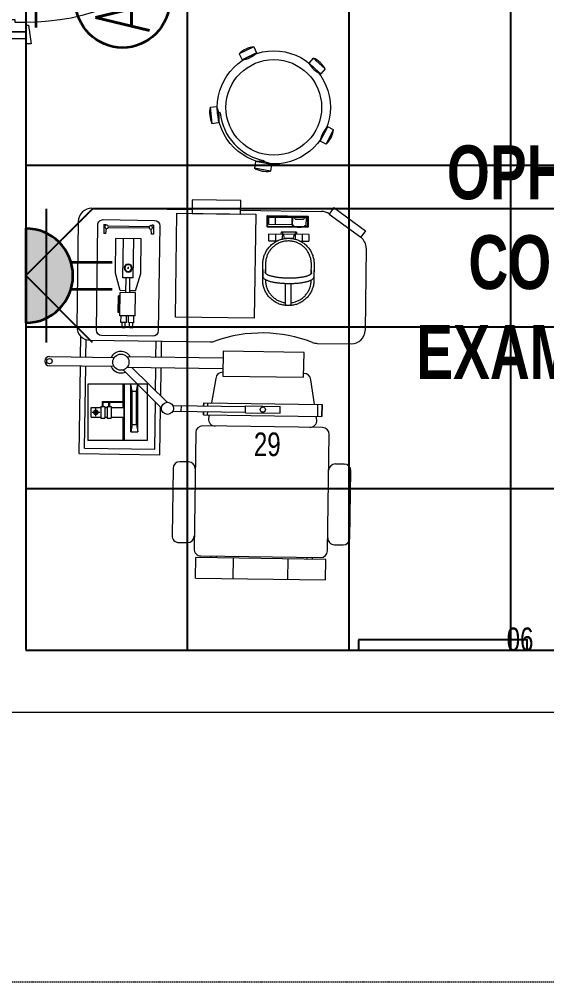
# Model space of a CAD drawing. Extents: x -178977 to 231842, y -29287 to 19916.
# Drawn here: x 16252 to 18210, y -14060 to -10488 of the extents above; entities that cross this region are included whole.
import ezdxf
from ezdxf.enums import TextEntityAlignment as Align

# ---------------------------------------------------------------- set-up
doc = ezdxf.new("R2010")
doc.units = 0
doc.header["$LTSCALE"] = 0.25
for name, pattern in [('01-First Floor-FUR$0$HIDDEN', [9.525, 6.35, -3.175]), ('DASHDOT', [25.4, 12.7, -6.35, 0, -6.35]), ('HIDDEN', [9.525, 6.35, -3.175])]:
    doc.linetypes.add(name, pattern=pattern)
for name, color, linetype, lineweight in [('01-First Floor-FUR$0$72_EGR_BASE_TEXT', 252, 'Continuous', 5), ('01-First Floor-FUR$0$72_EGR_EQP_TAG', 142, 'Continuous', 5), ('01-First Floor-FUR$0$LOADING', 253, 'Continuous', 5), ('01-First Floor-FUR$0$Proj', 251, 'Continuous', 5), ('01-First Floor-FUR$0$Walls', 251, 'Continuous', 5), ('01-First Floor-FUR$0$Wooden Joinery', 251, 'Continuous', 5), ('E-LITE-CLNG-CNDT', 6, 'DASHDOT', 35), ('E-LITE-EXIT-NUMB', 6, 'Continuous', 25), ('E-POWR-CIRC-NUMB', 6, 'Continuous', 25), ('E-POWR-FLOR-CNDT', 6, 'HIDDEN', 25), ('E-POWR-WALL @ 100', 4, 'Continuous', 35)]:
    doc.layers.add(name, color=color, linetype=linetype, lineweight=lineweight)
doc.layers.add('01-First Floor-FUR$0$FALSE CEILING', color=251, linetype='Continuous')
doc.layers.add('E-POWR-IDEN', color=101, linetype='Continuous')
doc.styles.add('01-First Floor-FUR$0$X3G_ENTITY_257CFD', font='swisscl.ttf', dxfattribs={"height": 200})
doc.styles.add('01-First Floor-FUR$0$X3G_ENTITY_9EC9', font='swisscl.ttf', dxfattribs={"height": 0.2})
doc.styles.add('DC_SIMPLEX', font='SIMPLEX.shx', dxfattribs={"width": 0.7})

# ---------------------------------------------------------------- blocks, each defined once
blk = doc.blocks.new('01-First Floor-FUR$0$A$C72370EFE')
at = {"layer": '01-First Floor-FUR$0$Wooden Joinery'}
for p, q in [((-0.01, -0.03), (-0.01, -0.07)), ((0, -0.03), (-0.01, -0.03)), ((0.04, -0.03), (0.05, -0.03)), ((0.05, -0.03), (0.05, -0.07)), ((-0.05, -0.07), (-0.05, -0.16)), ((-0.03, -0.07), (-0.03, -0.16)), ((-0.01, -0.04), (-0.02, -0.04)), ((-0.01, -0.06), (-0.02, -0.06)), ((0, -0.07), (-0.01, -0.07)), ((0.04, -0.07), (0.05, -0.07)), ((0.05, -0.04), (0.06, -0.04)), ((0.05, -0.06), (0.06, -0.06)), ((0.07, -0.07), (0.07, -0.16)), ((0.09, -0.07), (0.09, -0.16)), ((-0.01, -0.17), (-0.02, -0.17)), ((-0.01, -0.17), (-0.01, -0.19)), ((0.05, -0.17), (0.06, -0.17)), ((0.05, -0.17), (0.05, -0.19)), ((-0.01, -0.19), (-0.02, -0.19)), ((0.05, -0.19), (0.06, -0.19))]:
    blk.add_line(p, q, dxfattribs=at)
for centre, radius, start, end in [((-0.02, -0.07), 0.03, 90, 180), ((-0.02, -0.07), 0.01, 90, 180), ((0.06, -0.07), 0.03, 0, 90), ((0.06, -0.07), 0.01, 0, 90), ((-0.02, -0.16), 0.03, 180, 270), ((-0.02, -0.16), 0.01, 180, 270), ((0.06, -0.16), 0.01, 270, 0), ((0.06, -0.16), 0.03, 270, 0)]:
    blk.add_arc(centre, radius, start, end, dxfattribs=at)
blk = doc.blocks.new('01-First Floor-FUR$0$A$C5DAD61B4')
at = {"layer": '01-First Floor-FUR$0$Wooden Joinery'}
for points in [[(80, 959.1), (80, 969.1), (10, 979.1), (10, 959.1)], [(940, 959.1), (940, 969.1), (1010, 979.1), (1010, 959.1)], [(70, 859.1), (70, 849.1), (0, 839.1), (0, 859.1)], [(120, 859.1), (120, 0), (80, 0), (80, 859.1)], [(950, 859.1), (950, 849.1), (1020, 839.1), (1020, 859.1)]]:
    blk.add_lwpolyline(points, close=True, dxfattribs=at)
for points in [[(45, 859.1), (45, 959.1), (20, 959.1), (20, 859.1), (45, 859.1)], [(45, 859.1), (80, 859.1), (80, 899.1), (90, 899.1), (90, 959.1), (45, 959.1), (45, 859.1)], [(975, 859.1), (940, 859.1), (940, 899.1), (930, 899.1), (930, 959.1), (975, 959.1), (975, 859.1)], [(975, 859.1), (975, 959.1), (1000, 959.1), (1000, 859.1), (975, 859.1)]]:
    blk.add_lwpolyline(points, dxfattribs=at)
blk.add_arc((80, 859.1), 860, 272.666, 0, dxfattribs=at)
at = {"layer": '01-First Floor-FUR$0$Wooden Joinery', "xscale": 999.9999999998854, "yscale": 999.9999999998854, "zscale": 999.9999999998854, "rotation": 180}
blk.add_blockref('01-First Floor-FUR$0$A$C72370EFE', (120, 0), dxfattribs=at)
blk = doc.blocks.new('01-First Floor-FUR$0$ME12817-P')
for p, q in [((0, 0.0325), (0, 0.0025)), ((0, 0.0325), (0.0495, 0.0325)), ((0, 0), (0, 0.0025)), ((0, 0.0025), (0.0047, 0.0025)), ((0.0494, 0), (0, 0)), ((0.0089, 0.027), (0.0037, 0.0325)), ((0.0047, 0.0025), (0.0047, 0)), ((0.0356, 0.0261), (0.0138, 0.0261)), ((0.0172, 0), (0.0172, -0.003)), ((0.0322, -0.003), (0.0322, 0)), ((0.0457, 0.0325), (0.0405, 0.027)), ((0.0447, 0), (0.0447, 0.0025)), ((0.0447, 0.0025), (0.0495, 0.0025)), ((0.0494, 0.0025), (0.0494, 0)), ((0.0495, 0.0025), (0.0495, 0.0325)), ((0.0322, -0.003), (0.0172, -0.003))]:
    blk.add_line(p, q)
at = {"flags": 128}
for points in [[(0.0138, 0.0261), (0.0127, 0.0262), (0.0116, 0.0262), (0.0106, 0.0264), (0.0098, 0.0265), (0.0093, 0.0267), (0.0089, 0.027)], [(0.0405, 0.027), (0.0402, 0.0267), (0.0396, 0.0265), (0.0388, 0.0264), (0.0378, 0.0262), (0.0367, 0.0262), (0.0356, 0.0261)]]:
    blk.add_lwpolyline(points, dxfattribs=at)
blk = doc.blocks.new('01-First Floor-FUR$0$ME13372-P')
for p, q in [((0, 0), (0, -0.025)), ((0, 0), (0.085, 0)), ((0.025, 0), (0.025, -0.025)), ((0.085, -0.025), (0.085, 0)), ((0.085, -0.025), (0, -0.025))]:
    blk.add_line(p, q)
blk = doc.blocks.new('01-First Floor-FUR$0$ME12326-P')
for p, q in [((0, 0.22), (0, 0)), ((0, 0.22), (0.21, 0.22)), ((0.21, 0.22), (0.21, 0)), ((0.027, 0.1807), (0, 0.1852)), ((0.1775, 0.1852), (0, 0.1852)), ((0.1505, 0.1807), (0.027, 0.1807)), ((0.027, 0.1635), (0.027, 0.1807)), ((0.1505, 0.1807), (0.1775, 0.1852)), ((0.1505, 0.1635), (0.1505, 0.1807)), ((0.1775, 0.159), (0.1775, 0.1852)), ((0.027, 0.1635), (0, 0.159)), ((0.1775, 0.159), (0, 0.159)), ((0.1505, 0.1635), (0.027, 0.1635)), ((0.1505, 0.1635), (0.1775, 0.159)), ((0.21, 0.1355), (0, 0.1355)), ((0.0648, 0.1301), (0, 0.1301)), ((0.0648, 0.0536), (0.0648, 0.1355)), ((0.0679, 0.0806), (0.0679, 0.1355)), ((0.0875, 0.1301), (0.0679, 0.1301)), ((0.0875, 0.0867), (0.0875, 0.1327)), ((0.0875, 0.1327), (0.1225, 0.1327)), ((0.1225, 0.0867), (0.1225, 0.1327)), ((0.21, 0.1301), (0.1225, 0.1301)), ((0.0831, 0.0806), (0.0648, 0.0806)), ((0.0831, 0.0776), (0.0648, 0.0776)), ((0.0679, 0.0567), (0.0679, 0.0776)), ((0.0831, 0.0715), (0.0831, 0.0867)), ((0.0831, 0.0867), (0.1269, 0.0867)), ((0.0831, 0.0715), (0.1269, 0.0715)), ((0.0875, 0.0628), (0.0875, 0.0715)), ((0.1225, 0.0628), (0.1225, 0.0715)), ((0.1269, 0.0715), (0.1269, 0.0867)), ((0.0831, 0.0567), (0.0648, 0.0567)), ((0.0831, 0.0536), (0.0648, 0.0536)), ((0.0831, 0.0476), (0.0831, 0.0628)), ((0.0831, 0.0628), (0.1269, 0.0628)), ((0.0831, 0.0476), (0.1269, 0.0476)), ((0.0875, 0.0116), (0.0875, 0.0476)), ((0.105, 0.0152), (0.105, 0.0435)), ((0.1225, 0.0116), (0.1225, 0.0476)), ((0.1269, 0.0476), (0.1269, 0.0628)), ((0, 0), (0.21, 0)), ((0.1225, 0.0116), (0.0875, 0.0116)), ((0.1192, 0.0291), (0.0908, 0.0291))]:
    blk.add_line(p, q)
for radius in [0.00847, 0.00758, 0.00267]:
    blk.add_circle((0.105, 0.0293), radius)
blk = doc.blocks.new('01-First Floor-FUR$0$ME12281-P')
at = {"color": 0}
for p, q in [((0.0354, 0.2953), (0.0354, 0.1053)), ((0.4454, 0.3153), (0.0554, 0.3153)), ((0.414, 0.2923), (0.414, 0.2855)), ((0.4469, 0.2923), (0.414, 0.2923)), ((0.4469, 0.2923), (0.4469, 0.2855)), ((0.4654, 0.1053), (0.4654, 0.2953)), ((0.414, 0.2855), (0.4325, 0.283)), ((0.4356, 0.2759), (0.4356, 0.124)), ((0.4412, 0.2759), (0.4412, 0.1246)), ((0.4469, 0.2855), (0.4447, 0.2855)), ((0.0648, 0.2198), (0.0845, 0.2198)), ((0.0648, 0.2198), (0.0648, 0.2083)), ((0.0845, 0.2243), (0.1099, 0.2243)), ((0.0845, 0.2243), (0.0845, 0.2037)), ((0.1099, 0.2289), (0.1953, 0.2289)), ((0.1099, 0.2289), (0.1099, 0.1716)), ((0.1953, 0.2289), (0.1953, 0.1716)), ((0.2028, 0.2289), (0.2676, 0.2473)), ((0.2028, 0.2289), (0.2028, 0.2071)), ((0.2504, 0.2198), (0.3961, 0.2198)), ((0.2504, 0.2198), (0.2504, 0.1808)), ((0.2676, 0.2473), (0.3961, 0.2473)), ((0.3961, 0.2473), (0.3961, 0.1533)), ((0.0648, 0.2083), (0.0845, 0.2083)), ((0.0648, 0.1922), (0.0648, 0.1808)), ((0.0648, 0.1922), (0.0845, 0.1922)), ((0.0648, 0.1808), (0.0845, 0.1808)), ((0.0845, 0.2037), (0.1099, 0.2037)), ((0.0845, 0.1968), (0.0845, 0.1762)), ((0.0845, 0.1968), (0.1099, 0.1968)), ((0.1953, 0.2071), (0.2504, 0.2071)), ((0.1953, 0.1934), (0.2504, 0.1934)), ((0.2028, 0.1934), (0.2028, 0.1716)), ((0.2504, 0.1808), (0.3961, 0.1808)), ((0.2851, 0.2009), (0.2851, 0.1996)), ((0.2851, 0.2009), (0.2892, 0.2009)), ((0.2851, 0.1996), (0.2892, 0.1996)), ((0.2892, 0.2009), (0.2892, 0.1996)), ((0.0845, 0.1762), (0.1099, 0.1762)), ((0.1099, 0.1716), (0.1953, 0.1716)), ((0.1211, 0.1692), (0.1211, 0.166)), ((0.1211, 0.1692), (0.184, 0.1692)), ((0.1211, 0.166), (0.184, 0.166)), ((0.184, 0.1692), (0.184, 0.166)), ((0.2028, 0.1716), (0.2676, 0.1533)), ((0.2676, 0.1533), (0.3961, 0.1533)), ((0.414, 0.1151), (0.4325, 0.1175)), ((0.414, 0.1151), (0.414, 0.1082)), ((0.4469, 0.1082), (0.414, 0.1082)), ((0.4469, 0.1151), (0.4447, 0.1151)), ((0.4469, 0.1082), (0.4469, 0.1151)), ((0.0554, 0.0853), (0.4454, 0.0853))]:
    blk.add_line(p, q, dxfattribs=at)
for centre, radius in [((0.439, 0.2821), 0.00657), ((0.2871, 0.2003), 0.0149), ((0.2871, 0.2003), 0.0125), ((0.439, 0.1184), 0.00657)]:
    blk.add_circle(centre, radius, dxfattribs=at)
for centre, start, end in [((0.0554, 0.2953), 90, 180), ((0.4454, 0.2953), 0, 90), ((0.0554, 0.1053), 180, 270), ((0.4454, 0.1053), 270, 0)]:
    blk.add_arc(centre, 0.02, start, end, dxfattribs=at)
blk = doc.blocks.new('01-First Floor-FUR$0$ME18014A-P')
for p, q in [((0.2537, 1.2997), (0.2362, 1.2753)), ((0.2537, 1.2997), (0.3719, 1.2152)), ((-0.6447, 1.2847), (-0.2727, 1.2847)), ((-0.0927, 1.2847), (0.2071, 1.2847)), ((0.2362, 1.2753), (0.3544, 1.1908)), ((0.2362, 1.2753), (0.3544, 1.1908)), ((-0.6947, 1.2347), (-0.6947, 0.8447)), ((0.3719, 1.2152), (0.3544, 1.1908)), ((0.3753, 1.1501), (0.3753, 0.8447)), ((-0.6792, 0.7317), (-0.6792, 0.8085)), ((-0.6447, 0.7947), (-0.1986, 0.7947)), ((-0.3792, 0.7347), (-0.3792, 0.7947)), ((0.1986, 0.7947), (0.3253, 0.7947)), ((-0.7944, 0.7317), (-0.5539, 0.7317)), ((-0.15, 0.7347), (-0.5068, 0.7347)), ((-0.5539, 0.6977), (-0.7944, 0.6977)), ((-0.6792, 0.3732), (-0.6792, 0.6977)), ((-0.3759, 0.5465), (-0.5208, 0.6859)), ((-0.15, 0.6947), (-0.5068, 0.6947)), ((-0.3551, 0.5682), (-0.4867, 0.6947)), ((-0.3792, 0.5913), (-0.3792, 0.6947)), ((-0.15, 0.6826), (-0.1512, 0.6826)), ((0.1512, 0.6826), (0.15, 0.6826)), ((-0.1765, 0.6594), (-0.1913, 0.5686)), ((0.1913, 0.5686), (0.1765, 0.6594)), ((-0.3792, 0.3732), (-0.3792, 0.5496)), ((-0.0644, 0.5554), (-0.3331, 0.5554)), ((-0.3326, 0.5361), (-0.0644, 0.5361)), ((-0.3037, 0.5554), (-0.3037, 0.5361)), ((-0.2198, 0.5686), (-0.2198, 0.5554)), ((-0.2198, 0.5686), (0.2198, 0.5686)), ((-0.2198, 0.5554), (-0.2198, 0.5686)), ((-0.2198, 0.5361), (-0.2198, 0.5236)), ((-0.2198, 0.5236), (-0.2198, 0.5361)), ((-0.2044, 0.5554), (-0.2044, 0.5686)), ((-0.2044, 0.5236), (-0.2044, 0.5361)), ((-0.0644, 0.5586), (0.0644, 0.5586)), ((-0.0644, 0.5336), (-0.0644, 0.5586)), ((0.0644, 0.5336), (0.0644, 0.5586)), ((0.2044, 0.5236), (0.2044, 0.5686)), ((0.2198, 0.5686), (0.2198, 0.5236)), ((0.2198, 0.5236), (0.2198, 0.5686)), ((-0.2198, 0.5236), (0.2198, 0.5236)), ((-0.1986, 0.5236), (-0.2008, 0.5102)), ((-0.0644, 0.5336), (0.0644, 0.5336)), ((0.2008, 0.5102), (0.1986, 0.5236)), ((0.2223, 0.4826), (-0.2223, 0.4826)), ((-0.2477, 0.4572), (-0.2477, 0.0254)), ((0.2476, 0.0254), (0.2476, 0.4572)), ((-0.6792, 0.3732), (-0.3792, 0.3732)), ((-0.3302, 0.323), (-0.3302, 0.0738)), ((-0.2731, 0.3484), (-0.3048, 0.3484)), ((0.273, 0.3484), (0.3048, 0.3484)), ((0.3048, 0.3484), (0.273, 0.3484)), ((0.3302, 0.0738), (0.3302, 0.323)), ((-0.3048, 0.0484), (-0.2731, 0.0484)), ((0.273, 0.0484), (0.3048, 0.0484)), ((-0.2223, 0), (0.2223, 0)), ((-0.1841, -0.0063), (-0.1841, 0)), ((-0.1651, 0), (-0.1651, -0.0063)), ((0.1714, 0), (0.1714, -0.0063)), ((0.1905, 0), (0.1905, -0.0063)), ((-0.2413, -0.0826), (-0.2413, -0.0063)), ((0.2413, -0.0063), (-0.2413, -0.0063)), ((-0.1016, -0.0826), (-0.1016, -0.0063)), ((0.1011, -0.0063), (0.1011, -0.0826)), ((0.2413, -0.0826), (0.2413, -0.0063)), ((-0.2413, -0.0826), (0.2413, -0.0826))]:
    blk.add_line(p, q)
at = {"color": 8}
for p, q in [((-0.6592, 0.7317), (-0.6592, 0.7968)), ((-0.3992, 0.7347), (-0.3992, 0.7947)), ((-0.6592, 0.3932), (-0.6592, 0.6977)), ((-0.3992, 0.6105), (-0.3992, 0.6947)), ((-0.3992, 0.3932), (-0.3992, 0.5689)), ((-0.6592, 0.3932), (-0.3992, 0.3932))]:
    blk.add_line(p, q, dxfattribs=at)
for points in [[(-0.2727, 1.2703), (-0.0927, 1.2703), (-0.0927, 1.3203), (-0.2727, 1.3203)], [(-0.3289, 0.8843), (-0.3289, 1.2703), (-0.0364, 1.2703), (-0.0364, 0.8843)], [(-0.15, 0.6686), (0.15, 0.6686), (0.15, 0.7607), (-0.15, 0.7607)]]:
    blk.add_lwpolyline(points, close=True)
for centre, radius in [((-0.7944, 0.7147), 0.01), ((-0.5292, 0.7147), 0.03), ((-0.3535, 0.5457), 0.0225), ((0, 0.5461), 0.00979)]:
    blk.add_circle(centre, radius)
for centre, radius, start, end in [((-0.6447, 1.2347), 0.05, 90, 180), ((0.2071, 1.2347), 0.05, 54.4343, 90), ((0.3253, 1.1501), 0.05, 0, 54.4343), ((-0.6447, 0.8447), 0.05, 180, 270), ((0, 0.313), 0.5175, 69.5195, 110.4805), ((0.3253, 0.8447), 0.05, 270, 0), ((-0.1986, 0.8447), 0.05, 270, 290.4805), ((0.1986, 0.8447), 0.05, 249.5195, 270), ((-0.5292, 0.7147), 0.04, 30, 154.8331), ((-0.7944, 0.7147), 0.017, 90, 270), ((-0.5292, 0.7147), 0.04, 205.1669, 294.1023), ((-0.1512, 0.6572), 0.0254, 90, 175.0303), ((0.1512, 0.6572), 0.0254, 4.9697, 90), ((-0.1755, 0.508), 0.0254, 175.0303, 270), ((0.1755, 0.508), 0.0254, 270, 4.9697), ((-0.2223, 0.4572), 0.0254, 90, 180), ((0.2223, 0.4572), 0.0254, 0, 90), ((-0.3048, 0.323), 0.0254, 90, 180), ((-0.2731, 0.323), 0.0254, 0, 90), ((0.273, 0.323), 0.0254, 90, 180), ((0.3048, 0.323), 0.0254, 0, 90), ((-0.3048, 0.0738), 0.0254, 180, 270), ((-0.2731, 0.0738), 0.0254, 270, 0), ((0.273, 0.0738), 0.0254, 180, 270), ((0.3048, 0.0738), 0.0254, 270, 0), ((-0.2223, 0.0254), 0.0254, 180, 270), ((0.2223, 0.0254), 0.0254, 270, 0)]:
    blk.add_arc(centre, radius, start, end)
blk = doc.blocks.new('01-First Floor-FUR$0$HF10037B-P')
at = {"layer": '01-First Floor-FUR$0$LOADING'}
for p, q in [((0.2459, 0.134), (0.1859, 0.134)), ((0.1859, 0.134), (0.1859, 0.109)), ((0.2459, 0.109), (0.1859, 0.109)), ((0.2459, 0.134), (0.2459, 0.109)), ((0, 0), (-0.0142, -0.0583)), ((0, 0), (0.0243, -0.0059)), ((0.0243, -0.0059), (0.01, -0.0642)), ((0.4071, -0.0094), (0.431, -0.0018)), ((0.4071, -0.0094), (0.4255, -0.0665)), ((0.431, -0.0018), (0.4493, -0.0589)), ((-0.0142, -0.0583), (0.01, -0.0642)), ((0.4069, -0.0417), (0.4165, -0.0387)), ((0.4255, -0.0665), (0.4493, -0.0589)), ((0.0524, -0.2725), (0.0674, -0.2525)), ((0.0524, -0.2725), (0.1004, -0.3085)), ((0.0674, -0.2525), (0.1154, -0.2885)), ((0.3125, -0.2897), (0.362, -0.2558)), ((0.3266, -0.3103), (0.3761, -0.2764)), ((0.3267, -0.268), (0.3323, -0.2763)), ((0.3761, -0.2764), (0.362, -0.2558)), ((0.1004, -0.3085), (0.1154, -0.2885)), ((0.3266, -0.3103), (0.3125, -0.2897))]:
    blk.add_line(p, q, dxfattribs=at)
for radius in [0.21, 0.1775]:
    blk.add_circle((0.2161, -0.1014), radius, dxfattribs=at)
for centre, radius, start, end in [((0.2159, 0.0465), 0.0925, 71.0754, 108.9246), ((0.2159, 0.1965), 0.0925, 251.0754, 288.9246), ((0.0779, -0.0499), 0.0925, 147.3419, 185.1912), ((-0.0678, -0.0143), 0.0925, 327.3419, 5.1912), ((0.4996, -0.0113), 0.0925, 178.8412, 216.6904), ((0.3568, -0.057), 0.0925, 358.8412, 36.6904), ((0.2161, -0.1014), 0.2, 303.6037, 17.3657), ((0.1289, -0.2205), 0.0925, 214.1875, 252.0368), ((0.0389, -0.3404), 0.0925, 34.1875, 72.0368), ((0.3867, -0.3449), 0.0925, 105.5121, 143.3614), ((0.3019, -0.2212), 0.0925, 285.5121, 323.3614)]:
    blk.add_arc(centre, radius, start, end, dxfattribs=at)
blk = doc.blocks.new('01-First Floor-FUR$0$ME12818-P')
for p, q in [((-0.0723, 0.1635), (0.0777, 0.1635)), ((-0.0723, 0.1635), (-0.0723, 0.1385)), ((-0.0468, 0.1635), (-0.0468, 0.1385)), ((-0.0262, 0.1712), (0.0316, 0.1712)), ((-0.0262, 0.1712), (-0.0262, 0.1635)), ((-0.0212, 0.1712), (-0.0212, 0.145)), ((-0.0148, 0.1485), (-0.0184, 0.1635)), ((0.0202, 0.1485), (-0.0148, 0.1485)), ((-0.0123, 0.1485), (-0.0123, 0.1471)), ((0.0177, 0.1471), (0.0177, 0.1485)), ((0.0238, 0.1635), (0.0202, 0.1485)), ((0.0266, 0.1712), (0.0266, 0.145)), ((0.0316, 0.1712), (0.0316, 0.1635)), ((0.0521, 0.1635), (0.0521, 0.1385)), ((0.0777, 0.1635), (0.0777, 0.1385)), ((-0.0389, 0.1385), (-0.0723, 0.1385)), ((0.0777, 0.1385), (0.0442, 0.1385)), ((-0.0923, 0.0534), (-0.0923, -0.0066)), ((-0.0823, 0.018), (-0.0823, 0.0534)), ((0.0877, 0.0534), (0.0877, 0.018)), ((0.0977, -0.0066), (0.0977, 0.0534)), ((-0.0913, 0.0311), (-0.0913, 0.0053)), ((-0.0833, 0.0208), (-0.0833, 0.0311)), ((0.0887, 0.0311), (0.0887, 0.0208)), ((0.0967, 0.0053), (0.0967, 0.0311)), ((-0.0823, -0.0066), (-0.0823, -0.006)), ((-0.0053, -0.0205), (0.0107, -0.0205)), ((0.0877, -0.0061), (0.0877, -0.0066)), ((-0.0053, -0.0996), (-0.0058, -0.0996)), ((0.0107, -0.0996), (-0.0053, -0.0996)), ((0.0111, -0.0996), (0.0107, -0.0996))]:
    blk.add_line(p, q)
at = {"flags": 128}
for points in [[(0.0977, 0.0534), (0.0976, 0.0572), (0.0974, 0.061), (0.097, 0.0648), (0.0965, 0.0685), (0.0958, 0.0723), (0.095, 0.076), (0.094, 0.0796), (0.0929, 0.0833), (0.0916, 0.0869), (0.0902, 0.0904), (0.0886, 0.0939), (0.087, 0.0973), (0.0851, 0.1006), (0.0832, 0.1038), (0.0811, 0.107), (0.0789, 0.1101), (0.0766, 0.1131), (0.0741, 0.116), (0.0716, 0.1188), (0.0689, 0.1215), (0.0661, 0.1241), (0.0632, 0.1266), (0.0602, 0.129), (0.0572, 0.1312), (0.054, 0.1333), (0.0508, 0.1353), (0.0475, 0.1372), (0.0441, 0.1389), (0.0406, 0.1405), (0.0371, 0.1419), (0.0335, 0.1432), (0.0299, 0.1444), (0.0263, 0.1454), (0.0226, 0.1463), (0.0188, 0.147), (0.0151, 0.1476), (0.0113, 0.148), (0.0075, 0.1483), (0.0037, 0.1484), (-0.0001, 0.1483), (-0.0039, 0.1482), (-0.0077, 0.1478), (-0.0114, 0.1473), (-0.0152, 0.1467), (-0.0189, 0.1459), (-0.0226, 0.145), (-0.0262, 0.1439), (-0.0298, 0.1427), (-0.0334, 0.1413), (-0.0368, 0.1398), (-0.0403, 0.1381), (-0.0436, 0.1363), (-0.0469, 0.1344), (-0.0501, 0.1324), (-0.0532, 0.1302), (-0.0562, 0.1279), (-0.0592, 0.1255), (-0.062, 0.1229), (-0.0647, 0.1203), (-0.0674, 0.1176), (-0.0699, 0.1147), (-0.0723, 0.1118), (-0.0745, 0.1087), (-0.0767, 0.1056), (-0.0787, 0.1024), (-0.0806, 0.0991), (-0.0824, 0.0957), (-0.084, 0.0923), (-0.0855, 0.0888), (-0.0868, 0.0852), (-0.088, 0.0816), (-0.0891, 0.078), (-0.09, 0.0743), (-0.0907, 0.0705), (-0.0914, 0.0668), (-0.0918, 0.063), (-0.0921, 0.0592), (-0.0923, 0.0554), (-0.0923, 0.0534)], [(-0.0823, 0.0534), (-0.0822, 0.0568), (-0.082, 0.0602), (-0.0817, 0.0636), (-0.0812, 0.0669), (-0.0806, 0.0703), (-0.0799, 0.0736), (-0.079, 0.0769), (-0.078, 0.0801), (-0.0769, 0.0833), (-0.0756, 0.0865), (-0.0742, 0.0896), (-0.0727, 0.0926), (-0.0711, 0.0956), (-0.0693, 0.0985), (-0.0675, 0.1014), (-0.0655, 0.1041), (-0.0634, 0.1068), (-0.0612, 0.1094), (-0.0589, 0.1119), (-0.0565, 0.1144), (-0.054, 0.1167), (-0.0515, 0.1189), (-0.0488, 0.121), (-0.0461, 0.123), (-0.0432, 0.1249), (-0.0403, 0.1267), (-0.0374, 0.1284), (-0.0343, 0.1299), (-0.0313, 0.1313), (-0.0281, 0.1326), (-0.0249, 0.1338), (-0.0217, 0.1348), (-0.0184, 0.1357), (-0.0151, 0.1365), (-0.0118, 0.1371), (-0.0084, 0.1377), (-0.005, 0.138), (-0.0016, 0.1383), (0.0018, 0.1384), (0.0052, 0.1383), (0.0086, 0.1382), (0.012, 0.1379), (0.0153, 0.1374), (0.0187, 0.1369), (0.022, 0.1362), (0.0253, 0.1353), (0.0286, 0.1344), (0.0318, 0.1333), (0.0349, 0.132), (0.0381, 0.1307), (0.0411, 0.1292), (0.0441, 0.1276), (0.0471, 0.1259), (0.0499, 0.1241), (0.0527, 0.1221), (0.0554, 0.1201), (0.058, 0.1179), (0.0606, 0.1156), (0.063, 0.1133), (0.0654, 0.1108), (0.0676, 0.1082), (0.0698, 0.1056), (0.0718, 0.1029), (0.0737, 0.1001), (0.0755, 0.0972), (0.0772, 0.0943), (0.0788, 0.0912), (0.0803, 0.0882), (0.0816, 0.085), (0.0828, 0.0819), (0.0839, 0.0786), (0.0848, 0.0754), (0.0856, 0.0721), (0.0863, 0.0687), (0.0868, 0.0654), (0.0873, 0.062), (0.0875, 0.0586), (0.0877, 0.0552), (0.0877, 0.0534)], [(-0.0913, 0.0053), (-0.0912, 0.004), (-0.0909, 0.0028), (-0.0905, 0.0016), (-0.0898, 0.0005), (-0.089, -0.0007), (-0.0881, -0.0017), (-0.0871, -0.0028), (-0.0859, -0.0038), (-0.0845, -0.0047), (-0.0831, -0.0057), (-0.0815, -0.0066), (-0.0798, -0.0075), (-0.078, -0.0083), (-0.076, -0.0092), (-0.0739, -0.01), (-0.0718, -0.0108), (-0.0695, -0.0116), (-0.067, -0.0123), (-0.0645, -0.013), (-0.0619, -0.0137), (-0.0592, -0.0144), (-0.0563, -0.015), (-0.0534, -0.0156), (-0.0504, -0.0162), (-0.0473, -0.0167), (-0.0442, -0.0172), (-0.0409, -0.0177), (-0.0376, -0.0181), (-0.0343, -0.0185), (-0.0308, -0.0189), (-0.0274, -0.0192), (-0.0238, -0.0195), (-0.0203, -0.0198), (-0.0167, -0.02), (-0.013, -0.0202), (-0.0094, -0.0203), (-0.0057, -0.0204), (-0.002, -0.0205), (0.0017, -0.0205), (0.0054, -0.0205), (0.0091, -0.0204), (0.0128, -0.0204), (0.0164, -0.0202), (0.0201, -0.0201), (0.0237, -0.0199), (0.0273, -0.0196), (0.0309, -0.0194), (0.0344, -0.0191), (0.0378, -0.0187), (0.0412, -0.0183), (0.0446, -0.0179), (0.0478, -0.0175), (0.051, -0.017), (0.0542, -0.0165), (0.0572, -0.0159), (0.0602, -0.0153), (0.063, -0.0147), (0.0658, -0.0141), (0.0685, -0.0134), (0.0711, -0.0127), (0.0735, -0.012), (0.0759, -0.0112), (0.0782, -0.0104), (0.0803, -0.0096), (0.0823, -0.0088), (0.0842, -0.008), (0.086, -0.0071), (0.0876, -0.0062), (0.0892, -0.0052), (0.0906, -0.0043), (0.0918, -0.0033), (0.093, -0.0023), (0.094, -0.0012), (0.0948, -0.0002), (0.0955, 0.001), (0.0961, 0.0022), (0.0965, 0.0034), (0.0967, 0.0046), (0.0967, 0.0053)], [(-0.0833, 0.0208), (-0.0833, 0.0202), (-0.0831, 0.0195), (-0.0829, 0.0189), (-0.0825, 0.0182), (-0.082, 0.0175), (-0.0813, 0.0167), (-0.0805, 0.016), (-0.0796, 0.0152), (-0.0785, 0.0144), (-0.0773, 0.0136), (-0.076, 0.0128), (-0.0745, 0.012), (-0.0729, 0.0113), (-0.0711, 0.0105), (-0.0692, 0.0098), (-0.0672, 0.009), (-0.0651, 0.0083), (-0.0629, 0.0077), (-0.0606, 0.007), (-0.0581, 0.0064), (-0.0556, 0.0057), (-0.053, 0.0052), (-0.0502, 0.0046), (-0.0474, 0.0041), (-0.0445, 0.0036), (-0.0416, 0.0031), (-0.0385, 0.0027), (-0.0354, 0.0022), (-0.0322, 0.0019), (-0.029, 0.0015), (-0.0257, 0.0012), (-0.0224, 0.0009), (-0.019, 0.0007), (-0.0156, 0.0005), (-0.0122, 0.0003), (-0.0087, 0.0002), (-0.0052, 0.0001), (-0.0017, 0), (0.0017, 0), (0.0052, 0), (0.0087, 0), (0.0122, 0.0001), (0.0157, 0.0002), (0.0191, 0.0004), (0.0226, 0.0006), (0.026, 0.0008), (0.0293, 0.0011), (0.0326, 0.0014), (0.0359, 0.0017), (0.0391, 0.002), (0.0422, 0.0024), (0.0453, 0.0029), (0.0483, 0.0033), (0.0513, 0.0038), (0.0541, 0.0043), (0.0569, 0.0049), (0.0596, 0.0054), (0.0622, 0.006), (0.0647, 0.0067), (0.067, 0.0073), (0.0693, 0.008), (0.0715, 0.0087), (0.0736, 0.0094), (0.0755, 0.0101), (0.0773, 0.0109), (0.079, 0.0116), (0.0806, 0.0124), (0.082, 0.0132), (0.0833, 0.014), (0.0844, 0.0147), (0.0854, 0.0155), (0.0863, 0.0163), (0.087, 0.0171), (0.0876, 0.0178), (0.0881, 0.0185), (0.0884, 0.0192), (0.0886, 0.0198), (0.0887, 0.0204), (0.0887, 0.0208)], [(-0.0923, -0.0066), (-0.0922, -0.0104), (-0.092, -0.0142), (-0.0916, -0.018), (-0.0911, -0.0217), (-0.0904, -0.0255), (-0.0896, -0.0292), (-0.0886, -0.0329), (-0.0875, -0.0365), (-0.0862, -0.0401), (-0.0848, -0.0436), (-0.0833, -0.0471), (-0.0816, -0.0505), (-0.0797, -0.0538), (-0.0778, -0.0571), (-0.0757, -0.0603), (-0.0735, -0.0633), (-0.0712, -0.0663), (-0.0687, -0.0693), (-0.0662, -0.0721), (-0.0635, -0.0748), (-0.0607, -0.0774), (-0.0578, -0.0798), (-0.0549, -0.0822), (-0.0518, -0.0844), (-0.0486, -0.0866), (-0.0454, -0.0885), (-0.0421, -0.0904), (-0.0387, -0.0921), (-0.0352, -0.0937), (-0.0317, -0.0952), (-0.0282, -0.0965), (-0.0245, -0.0976), (-0.0209, -0.0986), (-0.0172, -0.0995), (-0.0135, -0.1002), (-0.0097, -0.1008), (-0.0059, -0.1012), (-0.0021, -0.1015), (0.0017, -0.1016), (0.0055, -0.1016), (0.0093, -0.1014), (0.013, -0.101), (0.0168, -0.1006), (0.0206, -0.0999), (0.0243, -0.0991), (0.028, -0.0982), (0.0316, -0.0971), (0.0352, -0.0959), (0.0387, -0.0945), (0.0422, -0.093), (0.0456, -0.0913), (0.049, -0.0896), (0.0523, -0.0876), (0.0555, -0.0856), (0.0586, -0.0834), (0.0616, -0.0811), (0.0646, -0.0787), (0.0674, -0.0762), (0.0701, -0.0735), (0.0727, -0.0708), (0.0753, -0.0679), (0.0776, -0.065), (0.0799, -0.0619), (0.0821, -0.0588), (0.0841, -0.0556), (0.086, -0.0523), (0.0878, -0.0489), (0.0894, -0.0455), (0.0909, -0.042), (0.0922, -0.0384), (0.0934, -0.0348), (0.0945, -0.0312), (0.0954, -0.0275), (0.0961, -0.0238), (0.0967, -0.02), (0.0972, -0.0162), (0.0975, -0.0125), (0.0977, -0.0087), (0.0977, -0.0066)], [(-0.0073, -0.091), (-0.0099, -0.0907), (-0.0133, -0.0901), (-0.0166, -0.0894), (-0.0199, -0.0886), (-0.0232, -0.0876), (-0.0264, -0.0865), (-0.0296, -0.0853), (-0.0327, -0.0839), (-0.0357, -0.0824), (-0.0387, -0.0808), (-0.0417, -0.0791), (-0.0445, -0.0773), (-0.0473, -0.0753), (-0.05, -0.0733), (-0.0527, -0.0711), (-0.0552, -0.0689), (-0.0576, -0.0665), (-0.06, -0.064), (-0.0622, -0.0615), (-0.0644, -0.0588), (-0.0664, -0.0561), (-0.0683, -0.0533), (-0.0701, -0.0504), (-0.0718, -0.0475), (-0.0734, -0.0445), (-0.0749, -0.0414), (-0.0762, -0.0383), (-0.0774, -0.0351), (-0.0785, -0.0319), (-0.0794, -0.0286), (-0.0802, -0.0253), (-0.0809, -0.022), (-0.0815, -0.0186), (-0.0819, -0.0152), (-0.0821, -0.0118), (-0.0823, -0.0084), (-0.0823, -0.0066)], [(-0.0073, -0.0204), (-0.0073, -0.0976)], [(0.0877, -0.0066), (0.0876, -0.01), (0.0874, -0.0134), (0.0871, -0.0168), (0.0866, -0.0202), (0.086, -0.0235), (0.0853, -0.0268), (0.0844, -0.0301), (0.0834, -0.0334), (0.0822, -0.0366), (0.081, -0.0397), (0.0796, -0.0428), (0.0781, -0.0459), (0.0765, -0.0488), (0.0747, -0.0518), (0.0728, -0.0546), (0.0709, -0.0574), (0.0688, -0.0601), (0.0666, -0.0627), (0.0643, -0.0652), (0.0619, -0.0676), (0.0594, -0.0699), (0.0569, -0.0721), (0.0542, -0.0742), (0.0514, -0.0762), (0.0486, -0.0781), (0.0457, -0.0799), (0.0428, -0.0816), (0.0397, -0.0831), (0.0366, -0.0845), (0.0335, -0.0858), (0.0303, -0.087), (0.0271, -0.088), (0.0238, -0.089), (0.0205, -0.0897), (0.0171, -0.0904), (0.0138, -0.0909), (0.0127, -0.091)], [(0.0127, -0.0976), (0.0127, -0.0204)], [(-0.0059, -0.0995), (-0.0062, -0.0994), (-0.0066, -0.0992), (-0.0069, -0.0989), (-0.0071, -0.0985), (-0.0073, -0.0981), (-0.0073, -0.0976)], [(0.0127, -0.0976), (0.0126, -0.0981), (0.0125, -0.0985), (0.0123, -0.0989), (0.0119, -0.0992), (0.0116, -0.0994), (0.0113, -0.0995)]]:
    blk.add_lwpolyline(points, dxfattribs=at)
for centre, major_axis, start_param, end_param in [((-0.0053, -0.02), (0.002, 0), 3.665191, 4.712389), ((0.0107, -0.02), (-0.002, 0), 1.570796, 2.617994)]:
    blk.add_ellipse(centre, major_axis=major_axis, ratio=0.262075, start_param=start_param, end_param=end_param)
blk = doc.blocks.new('01-First Floor-FUR')
at = {"layer": '01-First Floor-FUR$0$FALSE CEILING', "linetype": 'Continuous'}
for p, q in [((16876, -12830), (16876, -8830)), ((17476, -12830), (17476, -8830)), ((18076, -12830), (18076, -8830)), ((16276, -11030), (20276, -11030)), ((16276, -11630), (20276, -11630)), ((16276, -12230), (20276, -12230))]:
    blk.add_line(p, q, dxfattribs=at)
at = {"layer": '01-First Floor-FUR$0$FALSE CEILING'}
blk.add_lwpolyline([(16276, -12830), (20276, -12830), (20276, -8830), (16276, -8830)], close=True, dxfattribs=at)
at = {"layer": '01-First Floor-FUR$0$FALSE CEILING', "extrusion": (2.89575e-08, -3.68664e-07, 1), "elevation": -0.1}
blk.add_lwpolyline([(17322.7, -11260.3), (17172.7, -11258.2), (17173.3, -11218.2), (17323.3, -11220.3)], close=True, dxfattribs=at)
at = {"layer": '01-First Floor-FUR$0$FALSE CEILING', "elevation": -0.1}
blk.add_lwpolyline([(17511.5, -12790.9), (17511.5, -12830), (18136.6, -12830), (18136.6, -12790.9), (17511.5, -12790.9)], dxfattribs=at)
at = {"layer": '01-First Floor-FUR$0$LOADING', "extrusion": (2.89575e-08, -3.68664e-07, 1), "elevation": -0.1}
blk.add_lwpolyline([(17322.7, -11260.3), (17172.7, -11258.2), (17173.3, -11218.2), (17323.3, -11220.3)], close=True, dxfattribs=at)
at = {"layer": '01-First Floor-FUR$0$LOADING', "elevation": -0.1}
blk.add_lwpolyline([(17511.5, -12790.9), (17511.5, -12830), (18136.6, -12830), (18136.6, -12790.9), (17511.5, -12790.9)], dxfattribs=at)
at = {"layer": '01-First Floor-FUR$0$Proj', "linetype": '01-First Floor-FUR$0$HIDDEN', "ltscale": 3}
blk.add_lwpolyline([(48606, 9840), (-2814, 9840), (-2814, -14060), (48606, -14060)], dxfattribs=at)
blk.add_lwpolyline([(48606, 9840), (-2814, 9840), (-2814, -14060), (48606, -14060)], dxfattribs=at)
at = {"layer": '01-First Floor-FUR$0$Walls'}
for p, q in [((16176, -10560), (16276, -10560)), ((16276, -10560), (16276, -12830)), ((16276, -12830), (18255.8, -12830)), ((16136, -13060), (18255.8, -13060))]:
    blk.add_line(p, q, dxfattribs=at)
at = {"layer": '01-First Floor-FUR$0$LOADING', "extrusion": (-2.79672e-08, 3.6788e-07, -1), "xscale": -1000.000000000001, "yscale": 1000.000000000001, "zscale": 999.999999999999, "rotation": 117.971696169471}
blk.add_blockref('01-First Floor-FUR$0$HF10037B-P', (-17387.6, -10672, 0.1), dxfattribs=at)
at = {"layer": '01-First Floor-FUR$0$LOADING', "extrusion": (2.85035e-08, -3.68824e-07, 1)}
for name, p, xscale, yscale, zscale, rotation in [('01-First Floor-FUR$0$ME18014A-P', (17148.1, -12482.8, -0.1), 1000.000000000001, 1000.000000000001, 1000.000000000001, 359.1953338182954), ('01-First Floor-FUR$0$ME12817-P', (17315.8, -11256.8, -0.1), -1000.000000000001, 1000.000000000002, 1000.000000000002, 359.1953338182954), ('01-First Floor-FUR$0$ME12818-P', (17253.3, -11449.4, -0.1), -1000, 999.9999999999976, 999.9999999999993, 359.4407803060836)]:
    blk.add_blockref(name, p, dxfattribs=dict(at, xscale=xscale, yscale=yscale, zscale=zscale, rotation=rotation))
at = {"layer": '01-First Floor-FUR$0$LOADING', "lineweight": 15, "extrusion": (2.85035e-08, -3.68824e-07, 1), "xscale": -1000, "yscale": 999.9999999999976, "zscale": 999.9999999999993, "rotation": 269.1953338182955}
blk.add_blockref('01-First Floor-FUR$0$ME12281-P', (16451.8, -11695.7, 3.2), dxfattribs=at)
at = {"layer": '01-First Floor-FUR$0$LOADING', "extrusion": (2.85583e-08, -3.69666e-07, 1), "xscale": -1000, "yscale": 1000, "zscale": 1000.000000000002, "rotation": 179.1953338182953}
blk.add_blockref('01-First Floor-FUR$0$ME13372-P', (17178.1, -11248.8, -0.1), dxfattribs=at)
at = {"layer": '01-First Floor-FUR$0$LOADING', "xscale": 1000, "yscale": 1000, "zscale": 1000, "rotation": 269.9999999975756}
blk.add_blockref('01-First Floor-FUR$0$ME12326-P', (16506.8, -11841.8, -0.1), dxfattribs=at)
at = {"layer": '01-First Floor-FUR$0$Wooden Joinery', "xscale": -1, "rotation": 90}
blk.add_blockref('01-First Floor-FUR$0$A$C5DAD61B4', (17135.1, -9560), dxfattribs=at)
at = {"layer": '01-First Floor-FUR$0$72_EGR_BASE_TEXT', "insert": (18790.2, -10956.2, 0), "char_height": 200, "width": 2836.609, "attachment_point": 2, "style": '01-First Floor-FUR$0$X3G_ENTITY_9EC9'}
blk.add_mtext('{\\fSwis721 LtCn BT|b1|i0|c0|p34;OPHTHALMOLOGY CONSULTATION / EXAMINATION ROOM}', dxfattribs=at)
at = {"layer": '01-First Floor-FUR$0$72_EGR_EQP_TAG', "char_height": 87.47, "attachment_point": 2, "style": '01-First Floor-FUR$0$X3G_ENTITY_257CFD'}
for s, insert in [('29', (17172.4, -12021.8, -0.1)), ('06', (18110.8, -12745.4, -0.1))]:
    blk.add_mtext(s, dxfattribs=dict(at, insert=insert))
blk = doc.blocks.new('*U62')
h = blk.add_hatch(color=253)
edge = h.paths.add_edge_path()
edge.add_line((-1.75, 0), (1.75, 0))
edge.add_arc((0, 0), 1.75, 180, 360, ccw=False)
for p, q in [((-0.5, -1.677), (-0.5, -3.211)), ((0.5, -1.677), (0.5, -3.211))]:
    blk.add_line(p, q)
blk.add_lwpolyline([(-1.75, 0, 1), (1.75, 0)], format="xyb", close=True)
at = {"layer": 'Defpoints'}
for p, q in [((-2.475, -2.475), (0, 0)), ((2.475, -2.475), (0, 0)), ((2.475, -0.758), (-2.475, -0.758))]:
    blk.add_line(p, q, dxfattribs=at)
at = {"layer": 'E-LITE-EXIT-NUMB', "style": 'DC_SIMPLEX', "width": 0.7, "flags": 8}
blk.add_attdef('TYPE', text='', height=2, rotation=360, dxfattribs=at).set_placement((-2.682, 5.238), align=Align.RIGHT)
blk.add_attdef('CIRCUIT', (2.682, 5.238), '', height=2, rotation=360, dxfattribs=at)
blk = doc.blocks.new('*U127')
for p, q in [((0, 1.45), (0, 0)), ((1, 0), (-1, 0))]:
    blk.add_line(p, q)
blk.add_circle((0, 3.2), 1.75)
at = {"layer": 'E-POWR-CIRC-NUMB', "style": 'DC_SIMPLEX', "width": 0.7, "flags": 8}
blk.add_attdef('CIRCUIT', (3.364, 5.671), '', height=2, rotation=360, dxfattribs=at)
at = {"layer": 'E-POWR-IDEN', "style": 'DC_SIMPLEX', "width": 0.7, "flags": 8}
blk.add_attdef('TYPE', text='', height=2, rotation=360, dxfattribs=at).set_placement((0, 3.2), align=Align.MIDDLE_CENTER)

msp = doc.modelspace()

# ---------------------------------------------------------------- linework, layer by layer
at = {"layer": 'E-POWR-FLOR-CNDT'}
msp.add_lwpolyline([(19132.6, -8953.7), (19008.9, -9077.5), (19008.9, -11092.2, -0.414214), (18908.9, -11192.2), (16523.5, -11192.2), (16399.7, -11316)], format="xyb", dxfattribs=at)

# ---------------------------------------------------------------- block references
at = {"layer": 'E-LITE-CLNG-CNDT'}
msp.add_blockref('01-First Floor-FUR', (0, 0), dxfattribs=at)
at = {"layer": 'E-POWR-WALL @ 100'}
ref = msp.add_blockref('*U127', (16315, -10418.7, -0.1), dxfattribs=dict(at, xscale=100, yscale=100, zscale=100, rotation=270))
ref.add_attrib('TYPE', 'AC', dxfattribs={"layer": 'E-POWR-IDEN', "height": 200, "rotation": 90, "style": 'DC_SIMPLEX', "width": 0.7, "flags": 8}).set_placement((16635, -10418.7, -0.1), align=Align.MIDDLE_CENTER)
at = {"layer": 'E-POWR-WALL @ 100', "xscale": 100, "yscale": 100, "zscale": 100, "rotation": 89.99999999999999}
msp.add_blockref('*U62', (16276, -11439.7), dxfattribs=at)

doc.saveas('drawing.dxf')
